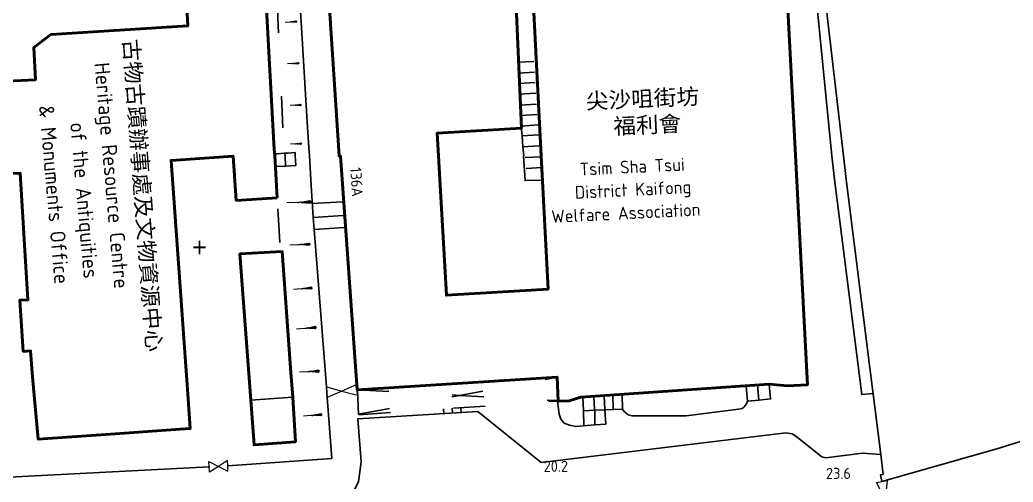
# Model space of a CAD drawing. Header units: millimetres. Extents: x 833122 to 837166, y 817400 to 818701.
# Drawn here: x 835774.5 to 835868.6, y 818046 to 818089.8 of the extents above; entities that cross this region are included whole.
import ezdxf
from ezdxf.enums import TextEntityAlignment as Align

# ---------------------------------------------------------------- set-up
doc = ezdxf.new("R2010")
doc.units = ezdxf.units.MM
doc.linetypes.add('5', pattern=[9.008722, 3.002907, -6.005814])
doc.layers.add('01-basemap', color=8, linetype='Continuous', lineweight=15)
doc.styles.add('HK_ENG_11', font='HK_ENG.ttf')
doc.styles.add('LISmarker', font='LISmarker.ttf')
doc.styles.add('SMO_Hei_W3', font='smo_hei_w3.ttf')
doc.linetypes.add('B1_BDYF', pattern='A,2.5,-0.5,[130,ltypeshp.shx,S=0.5,R=0,X=0,Y=0],-0.5', length=3.5)
doc.linetypes.add('B1_BDYWL', pattern='A,2.5,[1,B1000.shx,S=1,R=0,X=0,Y=0],2.5', length=5)
doc.linetypes.add('B1_RELVC', pattern='A,1,[3,B1000.shx,S=1,R=0,X=-0.212,Y=0],3', length=4)

msp = doc.modelspace()

# ---------------------------------------------------------------- hatches: boundary and pattern name
at = {"layer": '01-basemap', "linetype": 'Continuous'}
for points in [[(835800.257, 818089.574), (835800.65, 818089.556), (835800.643, 818089.653)], [(835800.478, 818085.63), (835800.862, 818085.606), (835800.856, 818085.701)], [(835800.7, 818081.687), (835801.073, 818081.656), (835801.069, 818081.748)], [(835800.729, 818078.02), (835801.105, 818077.994), (835801.1, 818078.087)], [(835801.132, 818072.485), (835801.947, 818072.418), (835801.939, 818072.62)], [(835801.185, 818068.483), (835801.867, 818068.432), (835801.859, 818068.601)], [(835801.442, 818064.317), (835802.075, 818064.292), (835802.061, 818064.448)], [(835801.794, 818060.575), (835802.468, 818060.551), (835802.453, 818060.717)], [(835802.083, 818056.462), (835802.756, 818056.413), (835802.747, 818056.58)], [(835802.38, 818052.319), (835803.012, 818052.292), (835802.999, 818052.448)]]:
    msp.add_hatch(color=256, dxfattribs=at).paths.add_polyline_path(points)
h = msp.add_hatch(color=256, dxfattribs=at)
edge = h.paths.add_edge_path()
edge.add_ellipse((835800.647, 818089.604), major_axis=(-0.0038, 0.0487), ratio=0.731707, start_angle=0, end_angle=360)
h = msp.add_hatch(color=256, dxfattribs=at)
edge = h.paths.add_edge_path()
edge.add_ellipse((835800.859, 818085.653), major_axis=(-0.0029, 0.0475), ratio=0.731707, start_angle=0, end_angle=360)
h = msp.add_hatch(color=256, dxfattribs=at)
edge = h.paths.add_edge_path()
edge.add_ellipse((835801.071, 818081.702), major_axis=(-0.002, 0.0463), ratio=0.731707, start_angle=0, end_angle=360)
h = msp.add_hatch(color=256, dxfattribs=at)
edge = h.paths.add_edge_path()
edge.add_ellipse((835801.102, 818078.041), major_axis=(-0.0026, 0.0466), ratio=0.731707, start_angle=0, end_angle=360)
h = msp.add_hatch(color=256, dxfattribs=at)
edge = h.paths.add_edge_path()
edge.add_ellipse((835801.943, 818072.519), major_axis=(-0.004, 0.101), ratio=0.731707, start_angle=0, end_angle=360)
h = msp.add_hatch(color=256, dxfattribs=at)
edge = h.paths.add_edge_path()
edge.add_ellipse((835801.863, 818068.516), major_axis=(-0.0042, 0.0846), ratio=0.731707, start_angle=0, end_angle=360)
h = msp.add_hatch(color=256, dxfattribs=at)
edge = h.paths.add_edge_path()
edge.add_ellipse((835802.068, 818064.37), major_axis=(-0.0067, 0.0781), ratio=0.731707, start_angle=0, end_angle=360)
h = msp.add_hatch(color=256, dxfattribs=at)
edge = h.paths.add_edge_path()
edge.add_ellipse((835802.46, 818060.634), major_axis=(-0.0074, 0.0832), ratio=0.731707, start_angle=0, end_angle=360)
h = msp.add_hatch(color=256, dxfattribs=at)
edge = h.paths.add_edge_path()
edge.add_ellipse((835802.751, 818056.497), major_axis=(-0.0044, 0.0835), ratio=0.731707, start_angle=0, end_angle=360)
h = msp.add_hatch(color=256, dxfattribs=at)
edge = h.paths.add_edge_path()
edge.add_ellipse((835803.005, 818052.37), major_axis=(-0.0065, 0.078), ratio=0.731707, start_angle=0, end_angle=360)

# ---------------------------------------------------------------- linework, layer by layer
at = {"layer": '01-basemap', "linetype": 'Continuous', "lineweight": 13}
for p, q in [((835800.067, 818089.559), (835799.598, 818089.523)), ((835800.293, 818085.619), (835799.836, 818085.591)), ((835800.519, 818081.679), (835800.073, 818081.66)), ((835800.547, 818078.01), (835800.098, 818077.985)), ((835800.737, 818072.467), (835799.763, 818072.425)), ((835800.855, 818068.466), (835800.04, 818068.425)), ((835801.137, 818064.291), (835800.385, 818064.226)), ((835801.469, 818060.546), (835800.667, 818060.475)), ((835801.757, 818056.445), (835800.954, 818056.403)), ((835802.076, 818052.293), (835801.324, 818052.231))]:
    msp.add_line(p, q, dxfattribs=at)
at = {"layer": '01-basemap', "linetype": 'Continuous', "lineweight": 30}
for p, q in [((835800.643, 818089.653), (835800.257, 818089.574)), ((835800.257, 818089.574), (835800.65, 818089.556)), ((835800.65, 818089.556), (835800.643, 818089.653)), ((835800.856, 818085.701), (835800.478, 818085.63)), ((835800.478, 818085.63), (835800.862, 818085.606)), ((835800.862, 818085.606), (835800.856, 818085.701)), ((835801.069, 818081.748), (835800.7, 818081.687)), ((835800.7, 818081.687), (835801.073, 818081.656)), ((835801.073, 818081.656), (835801.069, 818081.748)), ((835801.1, 818078.087), (835800.729, 818078.02)), ((835800.729, 818078.02), (835801.105, 818077.994)), ((835801.105, 818077.994), (835801.1, 818078.087)), ((835801.939, 818072.62), (835801.132, 818072.485)), ((835801.947, 818072.418), (835801.939, 818072.62)), ((835801.132, 818072.485), (835801.947, 818072.418)), ((835801.859, 818068.601), (835801.185, 818068.483)), ((835801.185, 818068.483), (835801.867, 818068.432)), ((835801.867, 818068.432), (835801.859, 818068.601)), ((835802.061, 818064.448), (835801.442, 818064.317)), ((835801.442, 818064.317), (835802.075, 818064.292)), ((835802.075, 818064.292), (835802.061, 818064.448)), ((835802.453, 818060.717), (835801.794, 818060.575)), ((835801.794, 818060.575), (835802.468, 818060.551)), ((835802.468, 818060.551), (835802.453, 818060.717)), ((835802.747, 818056.58), (835802.083, 818056.462)), ((835802.083, 818056.462), (835802.756, 818056.413)), ((835802.756, 818056.413), (835802.747, 818056.58)), ((835802.999, 818052.448), (835802.38, 818052.319)), ((835802.38, 818052.319), (835803.012, 818052.292)), ((835803.012, 818052.292), (835802.999, 818052.448))]:
    msp.add_line(p, q, dxfattribs=at)
at = {"layer": '01-basemap', "linetype": 'B1_BDYF', "lineweight": 30, "flags": 128}
for points in [[(835855.581, 818165.882), (835858.969, 818144.961), (835860.043, 818142.626), (835860.781, 818141.02), (835861.277, 818139.92), (835861.398, 818139.65), (835861.891, 818138.23), (835862.25, 818136.779), (835862.469, 818135.289), (835862.539, 818133.801), (835862.461, 818132.18), (835862.352, 818130.68), (835862.18, 818129.189), (835861.969, 818127.711), (835861.711, 818126.23), (835861.41, 818124.76), (835861.059, 818123.301), (835860.672, 818121.859), (835860.23, 818120.42), (835859.738, 818119), (835858.922, 818116.891), (835859.127, 818115.554), (835861.578, 818099.58), (835858.276, 818097.912), (835851.907, 818094.695), (835850.531, 818094), (835852.521, 818076.875), (835852.782, 818074.633), (835855.024, 818056.821), (835856.06, 818048.597), (835856.296, 818046.721)], [(835800.856, 818093.749), (835800.857, 818093.731), (835800.893, 818093.156), (835800.929, 818092.57), (835801.082, 818090.08), (835801.728, 818079.584), (835801.845, 818077.682), (835801.895, 818076.875), (835802.067, 818074.07), (835802.252, 818071.064), (835802.341, 818069.925), (835803.506, 818055.005), (835803.544, 818054.507), (835803.583, 818054.011), (835804.034, 818048.235)]]:
    msp.add_lwpolyline(points, dxfattribs=at)
at = {"layer": '01-basemap', "linetype": 'Continuous', "lineweight": 50, "flags": 128}
for points in [[(835823.113, 818091.722), (835823.87, 818076.875), (835824.527, 818064.275), (835814.891, 818063.686), (835814.258, 818074.633), (835814.129, 818076.875), (835814.004, 818079.035), (835821.988, 818079.506), (835821.392, 818093.292)], [(835825.478, 818053.638), (835825.492, 818053.653), (835826.487, 818053.697), (835826.516, 818053.702), (835827.626, 818054.045), (835845.484, 818055.259), (835847.208, 818055.094), (835849.103, 818055.21), (835847.11, 818093.231)], [(835798.828, 818072.925), (835798.606, 818076.875), (835798.571, 818077.498), (835797.757, 818091.991), (835790.258, 818091.534), (835790.362, 818089.189), (835777.405, 818088.375), (835777.395, 818088.374), (835775.779, 818087.156), (835775.929, 818084.1), (835773.22, 818083.975)], [(835803.717, 818092.313), (835804.704, 818076.875), (835804.843, 818076.875), (835806.439, 818054.714), (835825.378, 818055.932), (835825.479, 818053.657), (835825.478, 818053.638)], [(835773.663, 818075.226), (835774.484, 818075.245), (835775.211, 818063.257), (835774.45, 818063.23), (835774.779, 818058.374), (835775.468, 818058.417), (835775.641, 818055.97), (835776.198, 818050.05), (835782.591, 818050.5), (835789.638, 818050.995), (835790.594, 818051.063), (835790.393, 818053.886), (835789.733, 818063.15), (835788.786, 818076.448), (835794.671, 818076.862), (835794.97, 818072.662), (835798.828, 818072.925)], [(835796.341, 818053.758), (835795.309, 818067.605), (835799.325, 818067.828), (835800.137, 818056.369), (835800.317, 818054.029)], [(835800.317, 818054.029), (835800.572, 818049.807), (835796.657, 818049.517), (835796.341, 818053.758)]]:
    msp.add_lwpolyline(points, dxfattribs=at)
at = {"layer": '01-basemap', "linetype": '5', "lineweight": 30, "flags": 128}
for points in [[(835798.85, 818091.55), (835799.496, 818077.132)], [(835806.541, 818052.408), (835806.547, 818052.409), (835816.133, 818054.202), (835825.432, 818055.941)], [(835806.433, 818054.715), (835816.133, 818054.202), (835825.504, 818053.706)], [(835806.451, 818054.671), (835806.547, 818052.409), (835806.548, 818052.378)], [(835806.577, 818052.372), (835825.432, 818053.669)]]:
    msp.add_lwpolyline(points, dxfattribs=at)
at = {"layer": '01-basemap', "linetype": 'B1_RELVC', "lineweight": 30, "flags": 128}
for points in [[(835850, 818091.263), (835851.435, 818076.875)], [(835851.435, 818076.875), (835851.659, 818074.633)], [(835851.659, 818074.633), (835854.263, 818054.281), (835855.337, 818054.392)]]:
    msp.add_lwpolyline(points, dxfattribs=at)
at = {"layer": '01-basemap', "linetype": 'Continuous', "lineweight": 30, "flags": 128}
for points in [[(835821.613, 818085.746), (835823.188, 818085.836)], [(835821.676, 818084.713), (835823.25, 818084.805)], [(835821.734, 818083.748), (835823.313, 818083.84)], [(835821.797, 818082.732), (835823.375, 818082.824)], [(835821.859, 818081.686), (835823.438, 818081.777)], [(835821.918, 818080.697), (835823.5, 818080.789)], [(835822.222, 818076.875), (835822.145, 818077.744), (835822.053, 818078.783), (835821.969, 818079.703), (835823.563, 818079.822)], [(835822.053, 818078.783), (835823.621, 818078.875)], [(835822.145, 818077.744), (835823.684, 818077.832)], [(835798.576, 818077.072), (835798.87, 818077.093), (835799.496, 818077.132), (835799.864, 818077.155), (835800.2, 818077.173), (835800.552, 818077.193), (835800.564, 818076.875), (835800.599, 818075.976), (835799.638, 818075.926), (835798.665, 818075.875)], [(835799.576, 818077.123), (835799.589, 818076.875), (835799.638, 818075.926), (835799.639, 818075.903)], [(835823.911, 818074.575), (835822.34, 818074.545), (835822.182, 818076.875)], [(835822.34, 818076.722), (835823.854, 818076.808)], [(835822.431, 818075.702), (835823.917, 818075.786)], [(835802.174, 818072.363), (835805.026, 818072.543)], [(835802.252, 818071.064), (835805.108, 818071.244)], [(835802.323, 818069.924), (835802.341, 818069.925), (835805.182, 818070.104)], [(835843.443, 818053.649), (835843.298, 818055.102)], [(835845.485, 818055.248), (835845.623, 818053.866), (835844.511, 818053.755), (835843.443, 818053.649)], [(835844.511, 818053.752), (835844.511, 818053.755), (835844.366, 818055.206)], [(835796.341, 818053.758), (835800.317, 818054.029)], [(835827.882, 818052.745), (835827.826, 818054.047)], [(835828.924, 818052.832), (835828.867, 818054.134)], [(835829.892, 818052.864), (835829.836, 818054.167)], [(835830.707, 818052.907), (835830.65, 818054.209)], [(835831.59, 818052.905), (835831.542, 818054.23)], [(835814.599, 818052.93), (835814.629, 818052.492)], [(835815.432, 818052.982), (835815.464, 818052.523)], [(835816.268, 818053.037), (835816.299, 818052.586)], [(835825.432, 818053.67), (835825.587, 818052.439), (835825.745, 818051.964), (835826.064, 818051.577), (835826.539, 818051.368), (835827.139, 818051.246), (835828.97, 818051.403), (835829.983, 818051.49), (835829.894, 818052.832)], [(835829.894, 818052.832), (835829.892, 818052.864)], [(835829.894, 818052.832), (835831.59, 818052.905)], [(835843.443, 818053.649), (835843.319, 818053.387), (835843.097, 818053.125), (835842.915, 818052.967), (835842.587, 818052.887), (835837.601, 818052.256), (835832.491, 818052.253), (835832.129, 818052.352), (835831.893, 818052.545), (835831.692, 818052.708), (835831.59, 818052.905)], [(835771.451, 818041.491), (835773.568, 818041.612), (835795.654, 818042.873), (835804.18, 818043.387), (835804.669, 818043.612), (835805.202, 818044.043), (835805.826, 818044.547), (835806.19, 818045.322), (835806.538, 818046.06), (835806.673, 818046.961), (835806.814, 818047.898), (835806.492, 818051.987), (835817.879, 818052.665), (835823.869, 818047.835), (835847.073, 818050.653), (835847.669, 818050.566), (835848.008, 818050.346), (835850.469, 818048.379), (835850.853, 818048.276), (835854.322, 818048.723), (835856.06, 818048.597)], [(835827.882, 818052.745), (835828.945, 818052.791), (835829.894, 818052.832)], [(835827.921, 818051.319), (835827.882, 818052.745)], [(835828.97, 818051.377), (835828.97, 818051.403), (835828.945, 818052.791), (835828.944, 818052.82)], [(835856.161, 818046.046), (835867.289, 818049.199), (835868.063, 818049.444), (835869.821, 818050)]]:
    msp.add_lwpolyline(points, dxfattribs=at)
at = {"layer": '01-basemap', "linetype": 'B1_BDYWL', "lineweight": 30, "flags": 128}
for points in [[(835798.892, 818071.874), (835799.087, 818068.671)], [(835769.681, 818068.065), (835771.127, 818049.437), (835771.342, 818046.357), (835771.355, 818046.358), (835772.354, 818046.41), (835773.452, 818046.467), (835792.388, 818047.447), (835792.451, 818047.451)], [(835794.151, 818047.523), (835804.034, 818048.235)], [(835856.296, 818046.721), (835856.026, 818046.67), (835856.161, 818046.046)]]:
    msp.add_lwpolyline(points, dxfattribs=at)
at = {"layer": '01-basemap', "linetype": 'Continuous', "lineweight": 20, "flags": 128}
for points in [[(835806.385, 818055.224), (835804.982, 818054.616), (835803.583, 818054.011), (835803.578, 818054.009), (835803.503, 818055.006), (835803.506, 818055.005), (835804.982, 818054.616), (835806.46, 818054.227), (835806.385, 818055.224)], [(835792.363, 818047.931), (835793.27, 818047.478), (835794.177, 818047.024), (835794.151, 818047.523), (835794.126, 818048.023), (835793.27, 818047.478), (835792.415, 818046.933), (835792.388, 818047.447), (835792.363, 818047.931)], [(835856.653, 818046.137), (835856.476, 818044.332), (835856.298, 818042.527), (835856.79, 818042.617), (835857.282, 818042.708), (835856.476, 818044.332), (835855.669, 818045.956), (835856.161, 818046.046), (835856.653, 818046.137)]]:
    msp.add_lwpolyline(points, dxfattribs=at)
at = {"layer": '01-basemap', "linetype": 'Continuous', "lineweight": 30}
for centre, major_axis in [((835800.647, 818089.604), (-0.0038, 0.0487)), ((835800.859, 818085.653), (-0.0029, 0.0475)), ((835801.071, 818081.702), (-0.002, 0.0463)), ((835801.102, 818078.041), (-0.0026, 0.0466)), ((835801.943, 818072.519), (-0.004, 0.101)), ((835801.863, 818068.516), (-0.0042, 0.0846)), ((835802.068, 818064.37), (-0.0067, 0.0781)), ((835802.46, 818060.634), (-0.0074, 0.0832)), ((835802.751, 818056.497), (-0.0044, 0.0835)), ((835803.005, 818052.37), (-0.0065, 0.078))]:
    msp.add_ellipse(centre, major_axis=major_axis, ratio=0.731707, start_param=3.141593, end_param=9.424778, dxfattribs=at)
at = {"layer": '01-basemap', "linetype": 'Continuous', "lineweight": 13}
for points in [[(835800.257, 818089.574), (835800.22, 818089.588), (835800.186, 818089.569), (835800.151, 818089.549), (835800.067, 818089.559)], [(835800.478, 818085.63), (835800.443, 818085.644), (835800.409, 818085.626), (835800.375, 818085.608), (835800.293, 818085.619)], [(835800.7, 818081.687), (835800.665, 818081.701), (835800.632, 818081.684), (835800.599, 818081.666), (835800.519, 818081.679)], [(835800.729, 818078.02), (835800.694, 818078.034), (835800.661, 818078.016), (835800.627, 818077.998), (835800.547, 818078.01)], [(835801.132, 818072.485), (835801.057, 818072.516), (835800.984, 818072.478), (835800.912, 818072.44), (835800.737, 818072.467)], [(835801.185, 818068.483), (835801.122, 818068.508), (835801.061, 818068.476), (835801.001, 818068.444), (835800.855, 818068.466)], [(835801.442, 818064.317), (835801.383, 818064.339), (835801.328, 818064.307), (835801.273, 818064.275), (835801.137, 818064.291)], [(835801.794, 818060.575), (835801.73, 818060.598), (835801.672, 818060.564), (835801.613, 818060.53), (835801.469, 818060.546)], [(835802.083, 818056.462), (835802.02, 818056.487), (835801.961, 818056.456), (835801.901, 818056.424), (835801.757, 818056.445)], [(835802.38, 818052.319), (835802.321, 818052.34), (835802.266, 818052.309), (835802.211, 818052.278), (835802.076, 818052.293)]]:
    msp.add_open_spline(points, degree=1, dxfattribs=at)

# ---------------------------------------------------------------- texts
at = {"layer": '01-basemap'}
for s, height, rotation, style, width, p in [('古物古蹟辦事處及文物資源中心', 1.48167, -85.6601, 'SMO_Hei_W3', 1.05, (835784.239, 818087.896)), ('Heritage Resource Centre', 1.42875, -84.93283, 'HK_ENG_11', 1.1, (835781.512, 818085.669)), ('尖沙咀街坊', 1.5, 2.50937, 'SMO_Hei_W3', 1.05, (835828.134, 818081.323)), ('& Monuments Office', 1.42875, -84.93283, 'HK_ENG_11', 1.1, (835776.245, 818081.606)), ('福利會', 1.5, 2.50937, 'SMO_Hei_W3', 1.05, (835830.741, 818078.935)), ('of the Antiquities', 1.42875, -84.93283, 'HK_ENG_11', 1.1, (835779.201, 818079.998)), ('Tsim Sha Tsui', 1.215, 2.82537, 'HK_ENG_11', 1.1, (835827.552, 818075.006)), ('136A', 1.053, -86.40329, 'HK_ENG_11', 1.1, (835805.756, 818075.774)), ('District Kaifong', 1.215, 2.82537, 'HK_ENG_11', 1.1, (835827.09, 818072.809)), ('Welfare Association', 1.215, 2.82537, 'HK_ENG_11', 1.1, (835824.865, 818070.525))]:
    msp.add_text(s, height=height, rotation=rotation, dxfattribs=dict(at, style=style, width=width)).set_placement(p)
at = {"layer": '01-basemap', "style": 'LISmarker'}
msp.add_text('+', height=1.8, dxfattribs=at).set_placement((835790.776, 818068.244), align=Align.MIDDLE_LEFT)
at = {"layer": '01-basemap', "style": 'HK_ENG_11', "width": 1.1}
for s, p in [('20.2', (835824.104, 818046.644)), ('23.6', (835850.864, 818045.973))]:
    msp.add_text(s, height=1.0516, dxfattribs=at).set_placement(p, align=Align.BOTTOM_LEFT)

doc.saveas('drawing.dxf')
